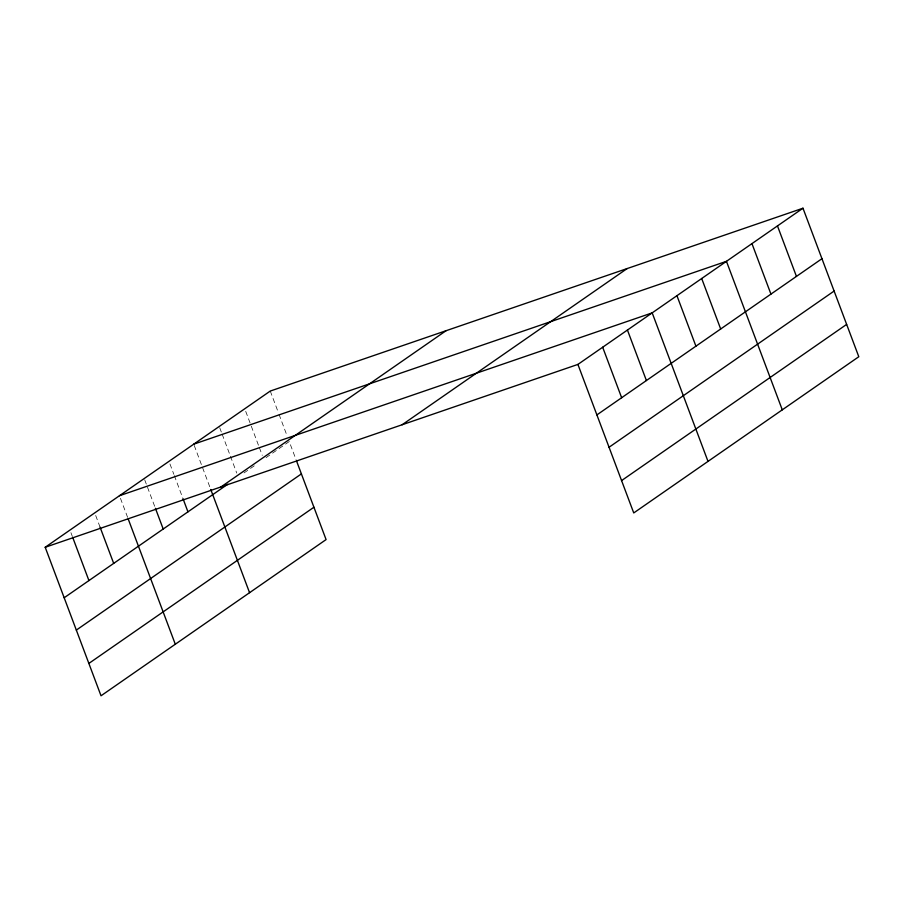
<?xml version="1.0" encoding="UTF-8"?>
<svg xmlns="http://www.w3.org/2000/svg" width="904" height="904" viewBox="0 0 904 904"><rect width="100%" height="100%" fill="white"/><g stroke="black" fill="none" stroke-linecap="round" stroke-linejoin="round"><path stroke-width="0.68" stroke-dasharray="4.52 3.39" d="M244.023 472.928L256.77 464.08M266.047 457.639L289.235 441.547L296.049 459.661M270.262 391.059L278.534 413.071M279.02 414.36L287.291 436.372M245.718 411.354L258.86 446.305M259.346 447.604L262.273 455.367M219.728 427.761L221.672 432.937M222.169 434.236L229.944 454.949M230.441 456.237L236.758 473.074M194.224 445.469L210.282 488.183M169.952 463.944L173.85 474.295M174.336 475.594L183.094 498.895M144.708 479.832L154.934 507.02M120.447 498.307L127.746 517.721M95.688 515.495L100.061 527.145M70.93 532.671L72.388 536.558"/><path stroke-width="1.36" d="M296.535 460.961L326.084 539.586L101.022 695.786L45.2 547.27L270.262 391.059L802.978 208.214L858.8 356.73L633.738 512.941L577.916 364.414L802.978 208.214M220.994 486.928L446.056 330.717M64.173 597.759L227.785 484.194M76.331 630.099L301.394 473.899M402.122 424.756L627.173 268.556M88.863 663.434L313.925 507.234M596.9 414.902L821.951 258.702M609.059 447.254L834.109 291.054M621.579 480.589L846.641 324.389M193.738 444.169L726.454 261.324L782.276 409.84M119.464 495.72L652.191 312.874L708.013 461.39M45.2 547.27L577.916 364.414M777.474 225.921L796.447 276.409M751.958 243.617L770.942 294.105M701.696 278.511L720.68 328.999M676.938 295.687L695.922 346.175M627.432 330.05L646.405 380.539M602.674 347.238L621.647 397.726M210.768 489.482L249.56 592.685M183.094 498.895L187.953 511.845M155.42 508.308L163.206 529.021M128.232 519.02L175.297 644.236M100.061 527.145L113.689 563.384M72.874 537.846L88.931 580.571"/></g></svg>
